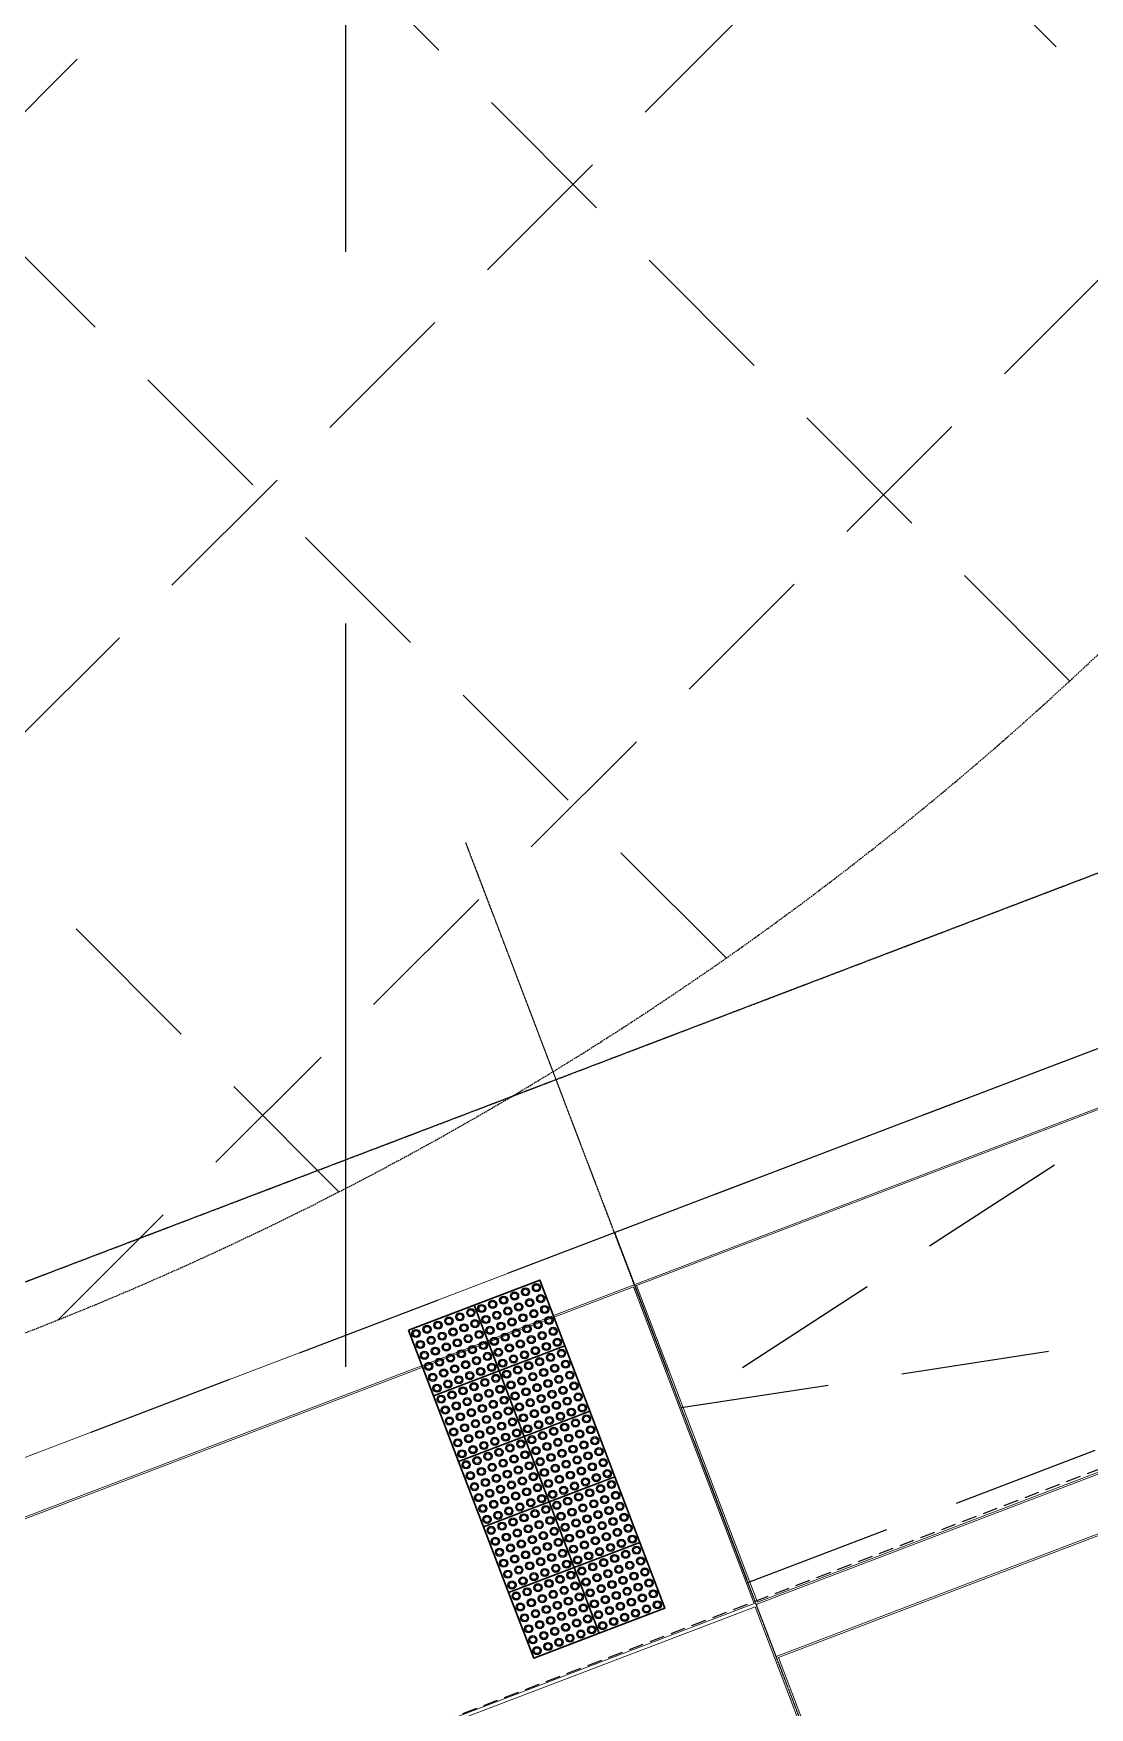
# Model space of a CAD drawing. Header units: millimetres. Extents: x 832728086 to 834530684, y 817551485 to 818349469.
# Drawn here: x 834444244 to 834448753, y 817888439 to 817895590 of the extents above; entities that cross this region are included whole.
import ezdxf

# ---------------------------------------------------------------- set-up
doc = ezdxf.new("R2010")
doc.units = ezdxf.units.MM
doc.header["$LTSCALE"] = 100
doc.linetypes.add('architecture 2$0$HIDDEN', pattern=[9.525, 6.35, -3.175])
doc.linetypes.add('Hidden', pattern=[9.525, 6.35, -3.175])
doc.layers.add('+C-160', color=160, linetype='Hidden')
doc.layers.add('000-Tactile-l', color=8, linetype='Continuous')
doc.layers.add('000-helpline', color=30, linetype='Continuous', lineweight=30, plot=False)
doc.layers.add('architecture 2$0$126-concrete slabs-b', color=3, linetype='Continuous', lineweight=13)
doc.layers.add('architecture 2$0$191-elevation1', color=1, linetype='Continuous', lineweight=13)

# ---------------------------------------------------------------- blocks, each defined once
blk = doc.blocks.new('tactile')
at = {"layer": '000-helpline', "ltscale": 0.015}
for points in [[(834446.182, 817890.2073), (834446.4624, 817890.3142), (834446.5692, 817890.0339), (834446.2889, 817889.927)], [(834445.9017, 817890.1004), (834446.182, 817890.2073), (834446.2889, 817889.927), (834446.0086, 817889.8201)], [(834446.2889, 817889.927), (834446.5692, 817890.0339), (834446.6761, 817889.7536), (834446.3958, 817889.6467)], [(834446.0086, 817889.8201), (834446.2889, 817889.927), (834446.3958, 817889.6467), (834446.1155, 817889.5398)], [(834446.3958, 817889.6467), (834446.6761, 817889.7536), (834446.783, 817889.4732), (834446.5027, 817889.3664)], [(834446.1155, 817889.5398), (834446.3958, 817889.6467), (834446.5027, 817889.3664), (834446.2224, 817889.2595)], [(834446.5027, 817889.3664), (834446.783, 817889.4732), (834446.8899, 817889.1929), (834446.6095, 817889.086)], [(834446.2224, 817889.2595), (834446.5027, 817889.3664), (834446.6095, 817889.086), (834446.3292, 817888.9792)], [(834446.6095, 817889.086), (834446.8899, 817889.1929), (834446.9967, 817888.9126), (834446.7164, 817888.8057)], [(834446.3292, 817888.9792), (834446.6095, 817889.086), (834446.7164, 817888.8057), (834446.4361, 817888.6989)]]:
    blk.add_lwpolyline(points, close=True, dxfattribs=at)
at = {"layer": '000-Tactile-l', "ltscale": 0.015}
for centre, radius in [((834446.3077, 817890.2285), 0.0175), ((834446.3077, 817890.2285), 0.0125), ((834446.3545, 817890.2463), 0.0175), ((834446.3545, 817890.2463), 0.0125), ((834446.4012, 817890.2641), 0.0175), ((834446.4012, 817890.2641), 0.0125), ((834446.4479, 817890.2819), 0.0175), ((834446.4479, 817890.2819), 0.0125), ((834446.4657, 817890.2352), 0.0175), ((834446.4657, 817890.2352), 0.0125), ((834446.1209, 817890.1572), 0.0175), ((834446.1209, 817890.1572), 0.0125), ((834446.1676, 817890.175), 0.0175), ((834446.1676, 817890.175), 0.0125), ((834446.2143, 817890.1929), 0.0175), ((834446.2143, 817890.1929), 0.0125), ((834446.2321, 817890.1461), 0.0175), ((834446.261, 817890.2107), 0.0175), ((834446.261, 817890.2107), 0.0125), ((834446.2788, 817890.164), 0.0175), ((834446.2788, 817890.164), 0.0125), ((834446.3256, 817890.1818), 0.0175), ((834446.3256, 817890.1818), 0.0125), ((834446.3723, 817890.1996), 0.0175), ((834446.3723, 817890.1996), 0.0125), ((834446.3901, 817890.1529), 0.0175), ((834446.3901, 817890.1529), 0.0125), ((834446.419, 817890.2174), 0.0175), ((834446.419, 817890.2174), 0.0125), ((834446.4368, 817890.1707), 0.0175), ((834446.4368, 817890.1707), 0.0125), ((834446.4835, 817890.1885), 0.0175), ((834446.4835, 817890.1885), 0.0125), ((834445.934, 817890.086), 0.0175), ((834445.934, 817890.086), 0.0125), ((834445.9807, 817890.1038), 0.0175), ((834445.9807, 817890.1038), 0.0125), ((834446.0274, 817890.1216), 0.0175), ((834446.0274, 817890.1216), 0.0125), ((834446.0452, 817890.0749), 0.0175), ((834446.0741, 817890.1394), 0.0175), ((834446.0741, 817890.1394), 0.0125), ((834446.092, 817890.0927), 0.0175), ((834446.092, 817890.0927), 0.0125), ((834446.1387, 817890.1105), 0.0175), ((834446.1387, 817890.1105), 0.0125), ((834446.1854, 817890.1283), 0.0175), ((834446.1854, 817890.1283), 0.0125), ((834446.2032, 817890.0816), 0.0175), ((834446.2032, 817890.0816), 0.0125), ((834446.2321, 817890.1461), 0.0125), ((834446.2499, 817890.0994), 0.0175), ((834446.2499, 817890.0994), 0.0125), ((834446.2966, 817890.1172), 0.0175), ((834446.2966, 817890.1172), 0.0125), ((834446.3434, 817890.135), 0.0175), ((834446.3434, 817890.135), 0.0125), ((834446.3612, 817890.0883), 0.0175), ((834446.3612, 817890.0883), 0.0125), ((834446.4079, 817890.1061), 0.0175), ((834446.4079, 817890.1061), 0.0125), ((834446.4546, 817890.124), 0.0175), ((834446.4546, 817890.124), 0.0125), ((834446.4724, 817890.0772), 0.0175), ((834446.5013, 817890.1418), 0.0175), ((834446.5013, 817890.1418), 0.0125), ((834446.5192, 817890.095), 0.0175), ((834446.5192, 817890.095), 0.0125), ((834445.9518, 817890.0393), 0.0175), ((834445.9518, 817890.0393), 0.0125), ((834445.9985, 817890.0571), 0.0175), ((834445.9985, 817890.0571), 0.0125), ((834446.0163, 817890.0104), 0.0175), ((834446.0163, 817890.0104), 0.0125), ((834446.0452, 817890.0749), 0.0125), ((834446.0631, 817890.0282), 0.0175), ((834446.0631, 817890.0282), 0.0125), ((834446.1098, 817890.046), 0.0175), ((834446.1098, 817890.046), 0.0125), ((834446.1565, 817890.0638), 0.0175), ((834446.1565, 817890.0638), 0.0125), ((834446.1743, 817890.0171), 0.0175), ((834446.1743, 817890.0171), 0.0125), ((834446.221, 817890.0349), 0.0175), ((834446.221, 817890.0349), 0.0125), ((834446.2677, 817890.0527), 0.0175), ((834446.2677, 817890.0527), 0.0125), ((834446.2856, 817890.006), 0.0175), ((834446.3145, 817890.0705), 0.0175), ((834446.3145, 817890.0705), 0.0125), ((834446.3323, 817890.0238), 0.0175), ((834446.3323, 817890.0238), 0.0125), ((834446.379, 817890.0416), 0.0175), ((834446.379, 817890.0416), 0.0125), ((834446.4257, 817890.0594), 0.0175), ((834446.4257, 817890.0594), 0.0125), ((834446.4435, 817890.0127), 0.0175), ((834446.4435, 817890.0127), 0.0125), ((834446.4724, 817890.0772), 0.0125), ((834446.4902, 817890.0305), 0.0175), ((834446.4902, 817890.0305), 0.0125), ((834446.537, 817890.0483), 0.0175), ((834446.537, 817890.0483), 0.0125), ((834445.9696, 817889.9925), 0.0175), ((834445.9696, 817889.9925), 0.0125), ((834445.9874, 817889.9458), 0.0175), ((834445.9874, 817889.9458), 0.0125), ((834446.0341, 817889.9636), 0.0175), ((834446.0341, 817889.9636), 0.0125), ((834446.0809, 817889.9814), 0.0175), ((834446.0809, 817889.9814), 0.0125), ((834446.0987, 817889.9347), 0.0175), ((834446.1276, 817889.9993), 0.0175), ((834446.1276, 817889.9993), 0.0125), ((834446.1454, 817889.9525), 0.0175), ((834446.1454, 817889.9525), 0.0125), ((834446.1921, 817889.9704), 0.0175), ((834446.1921, 817889.9704), 0.0125), ((834446.2388, 817889.9882), 0.0175), ((834446.2388, 817889.9882), 0.0125), ((834446.2566, 817889.9414), 0.0175), ((834446.2566, 817889.9414), 0.0125), ((834446.2856, 817890.006), 0.0125), ((834446.3034, 817889.9593), 0.0175), ((834446.3034, 817889.9593), 0.0125), ((834446.3501, 817889.9771), 0.0175), ((834446.3501, 817889.9771), 0.0125), ((834446.3968, 817889.9949), 0.0175), ((834446.3968, 817889.9949), 0.0125), ((834446.4146, 817889.9482), 0.0175), ((834446.4146, 817889.9482), 0.0125), ((834446.4613, 817889.966), 0.0175), ((834446.4613, 817889.966), 0.0125), ((834446.5081, 817889.9838), 0.0175), ((834446.5081, 817889.9838), 0.0125), ((834446.5259, 817889.9371), 0.0175), ((834446.5259, 817889.9371), 0.0125), ((834446.5548, 817890.0016), 0.0175), ((834446.5548, 817890.0016), 0.0125), ((834446.5726, 817889.9549), 0.0175), ((834446.5726, 817889.9549), 0.0125), ((834446.0052, 817889.8991), 0.0175), ((834446.0052, 817889.8991), 0.0125), ((834446.052, 817889.9169), 0.0175), ((834446.052, 817889.9169), 0.0125), ((834446.0698, 817889.8702), 0.0175), ((834446.0698, 817889.8702), 0.0125), ((834446.0987, 817889.9347), 0.0125), ((834446.1165, 817889.888), 0.0175), ((834446.1165, 817889.888), 0.0125), ((834446.1632, 817889.9058), 0.0175), ((834446.1632, 817889.9058), 0.0125), ((834446.2099, 817889.9236), 0.0175), ((834446.2099, 817889.9236), 0.0125), ((834446.2277, 817889.8769), 0.0175), ((834446.2277, 817889.8769), 0.0125), ((834446.2745, 817889.8947), 0.0175), ((834446.2745, 817889.8947), 0.0125), ((834446.3212, 817889.9125), 0.0175), ((834446.3212, 817889.9125), 0.0125), ((834446.339, 817889.8658), 0.0175), ((834446.339, 817889.8658), 0.0125), ((834446.3679, 817889.9304), 0.0175), ((834446.3679, 817889.9304), 0.0125), ((834446.3857, 817889.8836), 0.0175), ((834446.3857, 817889.8836), 0.0125), ((834446.4324, 817889.9014), 0.0175), ((834446.4324, 817889.9014), 0.0125), ((834446.4792, 817889.9193), 0.0175), ((834446.4792, 817889.9193), 0.0125), ((834446.497, 817889.8725), 0.0175), ((834446.497, 817889.8725), 0.0125), ((834446.5437, 817889.8904), 0.0175), ((834446.5437, 817889.8904), 0.0125), ((834446.5904, 817889.9082), 0.0175), ((834446.5904, 817889.9082), 0.0125), ((834446.6082, 817889.8614), 0.0175), ((834446.0231, 817889.8524), 0.0175), ((834446.0231, 817889.8524), 0.0125), ((834446.0409, 817889.8057), 0.0175), ((834446.0409, 817889.8057), 0.0125), ((834446.0876, 817889.8235), 0.0175), ((834446.0876, 817889.8235), 0.0125), ((834446.1343, 817889.8413), 0.0175), ((834446.1343, 817889.8413), 0.0125), ((834446.1521, 817889.7946), 0.0175), ((834446.1521, 817889.7946), 0.0125), ((834446.181, 817889.8591), 0.0175), ((834446.181, 817889.8591), 0.0125), ((834446.1988, 817889.8124), 0.0175), ((834446.1988, 817889.8124), 0.0125), ((834446.2456, 817889.8302), 0.0175), ((834446.2456, 817889.8302), 0.0125), ((834446.2923, 817889.848), 0.0175), ((834446.2923, 817889.848), 0.0125), ((834446.3101, 817889.8013), 0.0175), ((834446.3101, 817889.8013), 0.0125), ((834446.3568, 817889.8191), 0.0175), ((834446.3568, 817889.8191), 0.0125), ((834446.4035, 817889.8369), 0.0175), ((834446.4035, 817889.8369), 0.0125), ((834446.4213, 817889.7902), 0.0175), ((834446.4502, 817889.8547), 0.0175), ((834446.4502, 817889.8547), 0.0125), ((834446.4681, 817889.808), 0.0175), ((834446.4681, 817889.808), 0.0125), ((834446.5148, 817889.8258), 0.0175), ((834446.5148, 817889.8258), 0.0125), ((834446.5615, 817889.8436), 0.0175), ((834446.5615, 817889.8436), 0.0125), ((834446.5793, 817889.7969), 0.0175), ((834446.5793, 817889.7969), 0.0125), ((834446.6082, 817889.8614), 0.0125), ((834446.626, 817889.8147), 0.0175), ((834446.626, 817889.8147), 0.0125), ((834446.0587, 817889.7589), 0.0175), ((834446.0587, 817889.7589), 0.0125), ((834446.1054, 817889.7768), 0.0175), ((834446.1054, 817889.7768), 0.0125), ((834446.1232, 817889.73), 0.0175), ((834446.1232, 817889.73), 0.0125), ((834446.1699, 817889.7479), 0.0175), ((834446.1699, 817889.7479), 0.0125), ((834446.2166, 817889.7657), 0.0175), ((834446.2166, 817889.7657), 0.0125), ((834446.2345, 817889.7189), 0.0175), ((834446.2634, 817889.7835), 0.0175), ((834446.2634, 817889.7835), 0.0125), ((834446.2812, 817889.7368), 0.0175), ((834446.2812, 817889.7368), 0.0125), ((834446.3279, 817889.7546), 0.0175), ((834446.3279, 817889.7546), 0.0125), ((834446.3746, 817889.7724), 0.0175), ((834446.3746, 817889.7724), 0.0125), ((834446.3924, 817889.7257), 0.0175), ((834446.3924, 817889.7257), 0.0125), ((834446.4213, 817889.7902), 0.0125), ((834446.4392, 817889.7435), 0.0175), ((834446.4392, 817889.7435), 0.0125), ((834446.4859, 817889.7613), 0.0175), ((834446.4859, 817889.7613), 0.0125), ((834446.5326, 817889.7791), 0.0175), ((834446.5326, 817889.7791), 0.0125), ((834446.5504, 817889.7324), 0.0175), ((834446.5504, 817889.7324), 0.0125), ((834446.5971, 817889.7502), 0.0175), ((834446.5971, 817889.7502), 0.0125), ((834446.6438, 817889.768), 0.0175), ((834446.6438, 817889.768), 0.0125), ((834446.6617, 817889.7213), 0.0175), ((834446.0765, 817889.7122), 0.0175), ((834446.0765, 817889.7122), 0.0125), ((834446.0943, 817889.6655), 0.0175), ((834446.0943, 817889.6655), 0.0125), ((834446.141, 817889.6833), 0.0175), ((834446.141, 817889.6833), 0.0125), ((834446.1877, 817889.7011), 0.0175), ((834446.1877, 817889.7011), 0.0125), ((834446.2056, 817889.6544), 0.0175), ((834446.2056, 817889.6544), 0.0125), ((834446.2345, 817889.7189), 0.0125), ((834446.2523, 817889.6722), 0.0175), ((834446.2523, 817889.6722), 0.0125), ((834446.299, 817889.69), 0.0175), ((834446.299, 817889.69), 0.0125), ((834446.3457, 817889.7079), 0.0175), ((834446.3457, 817889.7079), 0.0125), ((834446.3635, 817889.6611), 0.0175), ((834446.3635, 817889.6611), 0.0125), ((834446.4102, 817889.6789), 0.0175), ((834446.4102, 817889.6789), 0.0125), ((834446.457, 817889.6968), 0.0175), ((834446.457, 817889.6968), 0.0125), ((834446.4748, 817889.65), 0.0175), ((834446.5037, 817889.7146), 0.0175), ((834446.5037, 817889.7146), 0.0125), ((834446.5215, 817889.6679), 0.0175), ((834446.5215, 817889.6679), 0.0125), ((834446.5682, 817889.6857), 0.0175), ((834446.5682, 817889.6857), 0.0125), ((834446.6149, 817889.7035), 0.0175), ((834446.6149, 817889.7035), 0.0125), ((834446.6327, 817889.6568), 0.0175), ((834446.6327, 817889.6568), 0.0125), ((834446.6617, 817889.7213), 0.0125), ((834446.6795, 817889.6746), 0.0175), ((834446.6795, 817889.6746), 0.0125), ((834446.1121, 817889.6188), 0.0175), ((834446.1121, 817889.6188), 0.0125), ((834446.1588, 817889.6366), 0.0175), ((834446.1588, 817889.6366), 0.0125), ((834446.1766, 817889.5899), 0.0175), ((834446.1766, 817889.5899), 0.0125), ((834446.2234, 817889.6077), 0.0175), ((834446.2234, 817889.6077), 0.0125), ((834446.2701, 817889.6255), 0.0175), ((834446.2701, 817889.6255), 0.0125), ((834446.2879, 817889.5788), 0.0175), ((834446.3168, 817889.6433), 0.0175), ((834446.3168, 817889.6433), 0.0125), ((834446.3346, 817889.5966), 0.0175), ((834446.3346, 817889.5966), 0.0125), ((834446.3813, 817889.6144), 0.0175), ((834446.3813, 817889.6144), 0.0125), ((834446.4281, 817889.6322), 0.0175), ((834446.4281, 817889.6322), 0.0125), ((834446.4459, 817889.5855), 0.0175), ((834446.4459, 817889.5855), 0.0125), ((834446.4748, 817889.65), 0.0125), ((834446.4926, 817889.6033), 0.0175), ((834446.4926, 817889.6033), 0.0125), ((834446.5393, 817889.6211), 0.0175), ((834446.5393, 817889.6211), 0.0125), ((834446.5571, 817889.5744), 0.0175), ((834446.586, 817889.6389), 0.0175), ((834446.586, 817889.6389), 0.0125), ((834446.6038, 817889.5922), 0.0175), ((834446.6038, 817889.5922), 0.0125), ((834446.6506, 817889.61), 0.0175), ((834446.6506, 817889.61), 0.0125), ((834446.6973, 817889.6279), 0.0175), ((834446.6973, 817889.6279), 0.0125), ((834446.7151, 817889.5811), 0.0175), ((834446.7151, 817889.5811), 0.0125), ((834446.1299, 817889.5721), 0.0175), ((834446.1299, 817889.5721), 0.0125), ((834446.1477, 817889.5253), 0.0175), ((834446.1477, 817889.5253), 0.0125), ((834446.1945, 817889.5432), 0.0175), ((834446.1945, 817889.5432), 0.0125), ((834446.2412, 817889.561), 0.0175), ((834446.2412, 817889.561), 0.0125), ((834446.259, 817889.5143), 0.0175), ((834446.259, 817889.5143), 0.0125), ((834446.2879, 817889.5788), 0.0125), ((834446.3057, 817889.5321), 0.0175), ((834446.3057, 817889.5321), 0.0125), ((834446.3524, 817889.5499), 0.0175), ((834446.3524, 817889.5499), 0.0125), ((834446.3702, 817889.5032), 0.0175), ((834446.3992, 817889.5677), 0.0175), ((834446.3992, 817889.5677), 0.0125), ((834446.417, 817889.521), 0.0175), ((834446.417, 817889.521), 0.0125), ((834446.4637, 817889.5388), 0.0175), ((834446.4637, 817889.5388), 0.0125), ((834446.5104, 817889.5566), 0.0175), ((834446.5104, 817889.5566), 0.0125), ((834446.5282, 817889.5099), 0.0175), ((834446.5282, 817889.5099), 0.0125), ((834446.5571, 817889.5744), 0.0125), ((834446.5749, 817889.5277), 0.0175), ((834446.5749, 817889.5277), 0.0125), ((834446.6217, 817889.5455), 0.0175), ((834446.6217, 817889.5455), 0.0125), ((834446.6684, 817889.5633), 0.0175), ((834446.6684, 817889.5633), 0.0125), ((834446.6862, 817889.5166), 0.0175), ((834446.6862, 817889.5166), 0.0125), ((834446.7329, 817889.5344), 0.0175), ((834446.7329, 817889.5344), 0.0125), ((834446.1656, 817889.4786), 0.0175), ((834446.1656, 817889.4786), 0.0125), ((834446.1834, 817889.4319), 0.0175), ((834446.2123, 817889.4964), 0.0175), ((834446.2123, 817889.4964), 0.0125), ((834446.2301, 817889.4497), 0.0175), ((834446.2301, 817889.4497), 0.0125), ((834446.2768, 817889.4675), 0.0175), ((834446.2768, 817889.4675), 0.0125), ((834446.3235, 817889.4853), 0.0175), ((834446.3235, 817889.4853), 0.0125), ((834446.3413, 817889.4386), 0.0175), ((834446.3413, 817889.4386), 0.0125), ((834446.3702, 817889.5032), 0.0125), ((834446.3881, 817889.4564), 0.0175), ((834446.3881, 817889.4564), 0.0125), ((834446.4348, 817889.4743), 0.0175), ((834446.4348, 817889.4743), 0.0125), ((834446.4815, 817889.4921), 0.0175), ((834446.4815, 817889.4921), 0.0125), ((834446.4993, 817889.4453), 0.0175), ((834446.4993, 817889.4453), 0.0125), ((834446.546, 817889.4632), 0.0175), ((834446.546, 817889.4632), 0.0125), ((834446.5927, 817889.481), 0.0175), ((834446.5927, 817889.481), 0.0125), ((834446.6106, 817889.4343), 0.0175), ((834446.6395, 817889.4988), 0.0175), ((834446.6395, 817889.4988), 0.0125), ((834446.6573, 817889.4521), 0.0175), ((834446.6573, 817889.4521), 0.0125), ((834446.704, 817889.4699), 0.0175), ((834446.704, 817889.4699), 0.0125), ((834446.7507, 817889.4877), 0.0175), ((834446.7507, 817889.4877), 0.0125), ((834446.7685, 817889.441), 0.0175), ((834446.7685, 817889.441), 0.0125), ((834446.1834, 817889.4319), 0.0125), ((834446.2012, 817889.3852), 0.0175), ((834446.2012, 817889.3852), 0.0125), ((834446.2479, 817889.403), 0.0175), ((834446.2479, 817889.403), 0.0125), ((834446.2946, 817889.4208), 0.0175), ((834446.2946, 817889.4208), 0.0125), ((834446.3124, 817889.3741), 0.0175), ((834446.3124, 817889.3741), 0.0125), ((834446.3592, 817889.3919), 0.0175), ((834446.3592, 817889.3919), 0.0125), ((834446.4059, 817889.4097), 0.0175), ((834446.4059, 817889.4097), 0.0125), ((834446.4237, 817889.363), 0.0175), ((834446.4526, 817889.4275), 0.0175), ((834446.4526, 817889.4275), 0.0125), ((834446.4704, 817889.3808), 0.0175), ((834446.4704, 817889.3808), 0.0125), ((834446.5171, 817889.3986), 0.0175), ((834446.5171, 817889.3986), 0.0125), ((834446.5638, 817889.4164), 0.0175), ((834446.5638, 817889.4164), 0.0125), ((834446.5817, 817889.3697), 0.0175), ((834446.5817, 817889.3697), 0.0125), ((834446.6106, 817889.4343), 0.0125), ((834446.6284, 817889.3875), 0.0175), ((834446.6284, 817889.3875), 0.0125), ((834446.6751, 817889.4053), 0.0175), ((834446.6751, 817889.4053), 0.0125), ((834446.7218, 817889.4232), 0.0175), ((834446.7218, 817889.4232), 0.0125), ((834446.7396, 817889.3764), 0.0175), ((834446.7396, 817889.3764), 0.0125), ((834446.7863, 817889.3943), 0.0175), ((834446.7863, 817889.3943), 0.0125), ((834446.219, 817889.3385), 0.0175), ((834446.219, 817889.3385), 0.0125), ((834446.2368, 817889.2918), 0.0175), ((834446.2657, 817889.3563), 0.0175), ((834446.2657, 817889.3563), 0.0125), ((834446.2835, 817889.3096), 0.0175), ((834446.2835, 817889.3096), 0.0125), ((834446.3302, 817889.3274), 0.0175), ((834446.3302, 817889.3274), 0.0125), ((834446.377, 817889.3452), 0.0175), ((834446.377, 817889.3452), 0.0125), ((834446.3948, 817889.2985), 0.0175), ((834446.3948, 817889.2985), 0.0125), ((834446.4237, 817889.363), 0.0125), ((834446.4415, 817889.3163), 0.0175), ((834446.4415, 817889.3163), 0.0125), ((834446.4882, 817889.3341), 0.0175), ((834446.4882, 817889.3341), 0.0125), ((834446.5349, 817889.3519), 0.0175), ((834446.5349, 817889.3519), 0.0125), ((834446.5527, 817889.3052), 0.0175), ((834446.5527, 817889.3052), 0.0125), ((834446.5995, 817889.323), 0.0175), ((834446.5995, 817889.323), 0.0125), ((834446.6462, 817889.3408), 0.0175), ((834446.6462, 817889.3408), 0.0125), ((834446.664, 817889.2941), 0.0175), ((834446.664, 817889.2941), 0.0125), ((834446.6929, 817889.3586), 0.0175), ((834446.6929, 817889.3586), 0.0125), ((834446.7107, 817889.3119), 0.0175), ((834446.7107, 817889.3119), 0.0125), ((834446.7574, 817889.3297), 0.0175), ((834446.7574, 817889.3297), 0.0125), ((834446.8042, 817889.3475), 0.0175), ((834446.8042, 817889.3475), 0.0125), ((834446.822, 817889.3008), 0.0175), ((834446.822, 817889.3008), 0.0125), ((834446.2368, 817889.2918), 0.0125), ((834446.2546, 817889.245), 0.0175), ((834446.2546, 817889.245), 0.0125), ((834446.3013, 817889.2628), 0.0175), ((834446.3013, 817889.2628), 0.0125), ((834446.3481, 817889.2807), 0.0175), ((834446.3481, 817889.2807), 0.0125), ((834446.3659, 817889.2339), 0.0175), ((834446.3659, 817889.2339), 0.0125), ((834446.4126, 817889.2518), 0.0175), ((834446.4126, 817889.2518), 0.0125), ((834446.4593, 817889.2696), 0.0175), ((834446.4593, 817889.2696), 0.0125), ((834446.4771, 817889.2228), 0.0175), ((834446.4771, 817889.2228), 0.0125), ((834446.506, 817889.2874), 0.0175), ((834446.506, 817889.2874), 0.0125), ((834446.5238, 817889.2407), 0.0175), ((834446.5238, 817889.2407), 0.0125), ((834446.5706, 817889.2585), 0.0175), ((834446.5706, 817889.2585), 0.0125), ((834446.6173, 817889.2763), 0.0175), ((834446.6173, 817889.2763), 0.0125), ((834446.6351, 817889.2296), 0.0175), ((834446.6351, 817889.2296), 0.0125), ((834446.6818, 817889.2474), 0.0175), ((834446.6818, 817889.2474), 0.0125), ((834446.7285, 817889.2652), 0.0175), ((834446.7285, 817889.2652), 0.0125), ((834446.7463, 817889.2185), 0.0175), ((834446.7753, 817889.283), 0.0175), ((834446.7753, 817889.283), 0.0125), ((834446.7931, 817889.2363), 0.0175), ((834446.7931, 817889.2363), 0.0125), ((834446.8398, 817889.2541), 0.0175), ((834446.8398, 817889.2541), 0.0125), ((834446.2724, 817889.1983), 0.0175), ((834446.2724, 817889.1983), 0.0125), ((834446.2902, 817889.1516), 0.0175), ((834446.2902, 817889.1516), 0.0125), ((834446.3192, 817889.2161), 0.0175), ((834446.3192, 817889.2161), 0.0125), ((834446.337, 817889.1694), 0.0175), ((834446.337, 817889.1694), 0.0125), ((834446.3837, 817889.1872), 0.0175), ((834446.3837, 817889.1872), 0.0125), ((834446.4304, 817889.205), 0.0175), ((834446.4304, 817889.205), 0.0125), ((834446.4482, 817889.1583), 0.0175), ((834446.4482, 817889.1583), 0.0125), ((834446.4949, 817889.1761), 0.0175), ((834446.4949, 817889.1761), 0.0125), ((834446.5417, 817889.1939), 0.0175), ((834446.5417, 817889.1939), 0.0125), ((834446.5595, 817889.1472), 0.0175), ((834446.5884, 817889.2118), 0.0175), ((834446.5884, 817889.2118), 0.0125), ((834446.6062, 817889.165), 0.0175), ((834446.6062, 817889.165), 0.0125), ((834446.6529, 817889.1828), 0.0175), ((834446.6529, 817889.1828), 0.0125), ((834446.6996, 817889.2007), 0.0175), ((834446.6996, 817889.2007), 0.0125), ((834446.7174, 817889.1539), 0.0175), ((834446.7174, 817889.1539), 0.0125), ((834446.7463, 817889.2185), 0.0125), ((834446.7642, 817889.1718), 0.0175), ((834446.7642, 817889.1718), 0.0125), ((834446.8109, 817889.1896), 0.0175), ((834446.8109, 817889.1896), 0.0125), ((834446.8576, 817889.2074), 0.0175), ((834446.8576, 817889.2074), 0.0125), ((834446.8754, 817889.1607), 0.0175), ((834446.8754, 817889.1607), 0.0125), ((834446.3081, 817889.1049), 0.0175), ((834446.3081, 817889.1049), 0.0125), ((834446.3548, 817889.1227), 0.0175), ((834446.3548, 817889.1227), 0.0125), ((834446.3726, 817889.076), 0.0175), ((834446.4015, 817889.1405), 0.0175), ((834446.4015, 817889.1405), 0.0125), ((834446.4193, 817889.0938), 0.0175), ((834446.4193, 817889.0938), 0.0125), ((834446.466, 817889.1116), 0.0175), ((834446.466, 817889.1116), 0.0125), ((834446.5127, 817889.1294), 0.0175), ((834446.5127, 817889.1294), 0.0125), ((834446.5306, 817889.0827), 0.0175), ((834446.5306, 817889.0827), 0.0125), ((834446.5595, 817889.1472), 0.0125), ((834446.5773, 817889.1005), 0.0175), ((834446.5773, 817889.1005), 0.0125), ((834446.624, 817889.1183), 0.0175), ((834446.624, 817889.1183), 0.0125), ((834446.6707, 817889.1361), 0.0175), ((834446.6707, 817889.1361), 0.0125), ((834446.6885, 817889.0894), 0.0175), ((834446.6885, 817889.0894), 0.0125), ((834446.7353, 817889.1072), 0.0175), ((834446.7353, 817889.1072), 0.0125), ((834446.782, 817889.125), 0.0175), ((834446.782, 817889.125), 0.0125), ((834446.7998, 817889.0783), 0.0175), ((834446.8287, 817889.1428), 0.0175), ((834446.8287, 817889.1428), 0.0125), ((834446.8465, 817889.0961), 0.0175), ((834446.8465, 817889.0961), 0.0125), ((834446.8932, 817889.1139), 0.0175), ((834446.8932, 817889.1139), 0.0125), ((834446.3259, 817889.0582), 0.0175), ((834446.3259, 817889.0582), 0.0125), ((834446.3437, 817889.0114), 0.0175), ((834446.3437, 817889.0114), 0.0125), ((834446.3726, 817889.076), 0.0125), ((834446.3904, 817889.0292), 0.0175), ((834446.3904, 817889.0292), 0.0125), ((834446.4371, 817889.0471), 0.0175), ((834446.4371, 817889.0471), 0.0125), ((834446.4838, 817889.0649), 0.0175), ((834446.4838, 817889.0649), 0.0125), ((834446.5017, 817889.0182), 0.0175), ((834446.5017, 817889.0182), 0.0125), ((834446.5484, 817889.036), 0.0175), ((834446.5484, 817889.036), 0.0125), ((834446.5951, 817889.0538), 0.0175), ((834446.5951, 817889.0538), 0.0125), ((834446.6129, 817889.0071), 0.0175), ((834446.6129, 817889.0071), 0.0125), ((834446.6418, 817889.0716), 0.0175), ((834446.6418, 817889.0716), 0.0125), ((834446.6596, 817889.0249), 0.0175), ((834446.6596, 817889.0249), 0.0125), ((834446.7063, 817889.0427), 0.0175), ((834446.7063, 817889.0427), 0.0125), ((834446.7531, 817889.0605), 0.0175), ((834446.7531, 817889.0605), 0.0125), ((834446.7709, 817889.0138), 0.0175), ((834446.7709, 817889.0138), 0.0125), ((834446.7998, 817889.0783), 0.0125), ((834446.8176, 817889.0316), 0.0175), ((834446.8176, 817889.0316), 0.0125), ((834446.8643, 817889.0494), 0.0175), ((834446.8643, 817889.0494), 0.0125), ((834446.8821, 817889.0027), 0.0175), ((834446.911, 817889.0672), 0.0175), ((834446.911, 817889.0672), 0.0125), ((834446.9288, 817889.0205), 0.0175), ((834446.9288, 817889.0205), 0.0125), ((834446.3615, 817888.9647), 0.0175), ((834446.3615, 817888.9647), 0.0125), ((834446.4082, 817888.9825), 0.0175), ((834446.4082, 817888.9825), 0.0125), ((834446.426, 817888.9358), 0.0175), ((834446.426, 817888.9358), 0.0125), ((834446.4549, 817889.0003), 0.0175), ((834446.4549, 817889.0003), 0.0125), ((834446.4727, 817888.9536), 0.0175), ((834446.4727, 817888.9536), 0.0125), ((834446.5195, 817888.9714), 0.0175), ((834446.5195, 817888.9714), 0.0125), ((834446.5662, 817888.9892), 0.0175), ((834446.5662, 817888.9892), 0.0125), ((834446.584, 817888.9425), 0.0175), ((834446.584, 817888.9425), 0.0125), ((834446.6307, 817888.9603), 0.0175), ((834446.6307, 817888.9603), 0.0125), ((834446.6774, 817888.9782), 0.0175), ((834446.6774, 817888.9782), 0.0125), ((834446.6953, 817888.9314), 0.0175), ((834446.7242, 817888.996), 0.0175), ((834446.7242, 817888.996), 0.0125), ((834446.742, 817888.9492), 0.0175), ((834446.742, 817888.9492), 0.0125), ((834446.7887, 817888.9671), 0.0175), ((834446.7887, 817888.9671), 0.0125), ((834446.8354, 817888.9849), 0.0175), ((834446.8354, 817888.9849), 0.0125), ((834446.8532, 817888.9382), 0.0175), ((834446.8532, 817888.9382), 0.0125), ((834446.8821, 817889.0027), 0.0125), ((834446.8999, 817888.956), 0.0175), ((834446.8999, 817888.956), 0.0125), ((834446.9467, 817888.9738), 0.0175), ((834446.9467, 817888.9738), 0.0125), ((834446.3793, 817888.918), 0.0175), ((834446.3793, 817888.918), 0.0125), ((834446.3971, 817888.8713), 0.0175), ((834446.3971, 817888.8713), 0.0125), ((834446.4438, 817888.8891), 0.0175), ((834446.4438, 817888.8891), 0.0125), ((834446.4906, 817888.9069), 0.0175), ((834446.4906, 817888.9069), 0.0125), ((834446.5084, 817888.8602), 0.0175), ((834446.5373, 817888.9247), 0.0175), ((834446.5373, 817888.9247), 0.0125), ((834446.5551, 817888.878), 0.0175), ((834446.5551, 817888.878), 0.0125), ((834446.6018, 817888.8958), 0.0175), ((834446.6018, 817888.8958), 0.0125), ((834446.6485, 817888.9136), 0.0175), ((834446.6485, 817888.9136), 0.0125), ((834446.6663, 817888.8669), 0.0175), ((834446.6663, 817888.8669), 0.0125), ((834446.6953, 817888.9314), 0.0125), ((834446.7131, 817888.8847), 0.0175), ((834446.7131, 817888.8847), 0.0125), ((834446.7598, 817888.9025), 0.0175), ((834446.7598, 817888.9025), 0.0125), ((834446.8065, 817888.9203), 0.0175), ((834446.8065, 817888.9203), 0.0125), ((834446.8243, 817888.8736), 0.0175), ((834446.8243, 817888.8736), 0.0125), ((834446.871, 817888.8914), 0.0175), ((834446.871, 817888.8914), 0.0125), ((834446.9178, 817888.9092), 0.0175), ((834446.9178, 817888.9092), 0.0125), ((834446.9645, 817888.9271), 0.0175), ((834446.9645, 817888.9271), 0.0125), ((834446.4149, 817888.8246), 0.0175), ((834446.4149, 817888.8246), 0.0125), ((834446.4617, 817888.8424), 0.0175), ((834446.4617, 817888.8424), 0.0125), ((834446.4795, 817888.7957), 0.0175), ((834446.4795, 817888.7957), 0.0125), ((834446.5084, 817888.8602), 0.0125), ((834446.5262, 817888.8135), 0.0175), ((834446.5262, 817888.8135), 0.0125), ((834446.5729, 817888.8313), 0.0175), ((834446.5729, 817888.8313), 0.0125), ((834446.6196, 817888.8491), 0.0175), ((834446.6196, 817888.8491), 0.0125), ((834446.6374, 817888.8024), 0.0175), ((834446.6374, 817888.8024), 0.0125), ((834446.6842, 817888.8202), 0.0175), ((834446.6842, 817888.8202), 0.0125), ((834446.7309, 817888.838), 0.0175), ((834446.7309, 817888.838), 0.0125), ((834446.7776, 817888.8558), 0.0175), ((834446.7776, 817888.8558), 0.0125), ((834446.4327, 817888.7778), 0.0175), ((834446.4327, 817888.7778), 0.0125), ((834446.4506, 817888.7311), 0.0175), ((834446.4506, 817888.7311), 0.0125), ((834446.4973, 817888.7489), 0.0175), ((834446.4973, 817888.7489), 0.0125), ((834446.544, 817888.7667), 0.0175), ((834446.544, 817888.7667), 0.0125), ((834446.5907, 817888.7846), 0.0175), ((834446.5907, 817888.7846), 0.0125)]:
    blk.add_circle(centre, radius, dxfattribs=at)
blk = doc.blocks.new('architecture 2$0$A$C364D581F')
at = {"color": 1, "linetype": 'architecture 2$0$HIDDEN', "ltscale": 0.0001, "elevation": 4.1749}
blk.add_lwpolyline([(834435.8616, 817877.7916), (834452.6449, 817884.2414), (834450.4029, 817890.0755), (834433.6196, 817883.6256)], close=True, dxfattribs=at)
blk = doc.blocks.new('architecture 2$0$A$C77E518AF')
at = {"layer": 'architecture 2$0$126-concrete slabs-b'}
for points in [[(834447.3348, 817888.889), (834450.7967, 817890.2089), (834450.2812, 817891.5611), (834446.8193, 817890.2411)], [(834454.5851, 817891.3827), (834447.4249, 817888.6527), (834448.4036, 817886.0859), (834455.5637, 817888.8158)], [(834439.8675, 817887.5906), (834446.8053, 817890.2358), (834447.3208, 817888.8837), (834440.383, 817886.2384)], [(834447.3262, 817888.8696), (834440.3883, 817886.2244), (834441.4517, 817883.4353), (834448.3896, 817886.0805)]]:
    blk.add_lwpolyline(points, close=True, dxfattribs=at)
at = {"layer": 'architecture 2$0$191-elevation1'}
for points in [[(834503.8422, 817910.4259), (834496.0121, 817907.4405), (834495.4064, 817909.0289), (834453.6767, 817893.1184), (834454.2823, 817891.5299), (834447.3305, 817888.8793), (834447.4153, 817888.657), (834454.5894, 817891.3923), (834453.9838, 817892.9808), (834495.2689, 817908.7218), (834495.8745, 817907.1334), (834503.927, 817910.2036)], [(834433.3198, 817885.1021), (834450.2856, 817891.5707), (834450.2008, 817891.7931), (834433.235, 817885.3244)]]:
    blk.add_lwpolyline(points, close=True, dxfattribs=at)
blk = doc.blocks.new('A$C062A3D83')
at = {"layer": '+C-160', "ltscale": 5}
blk.add_line((122242.1, 83071.8), (122242.1, -132688), dxfattribs=at)
at = {"layer": '+C-160', "ltscale": 0.001}
blk.add_line((108682.5, -119651.3), (202901.4, -83727.8), dxfattribs=at)
at = {"layer": '+C-160'}
for p, q in [((109586, -120056), (204216, -83975.8)), ((112566.1, -118310.9), (129830.3, -101046.8)), ((116787, -116741.7), (129767, -103761.7)), ((126625.4, -111073.5), (122350.2, -106798.2)), ((121015.6, -115164.7), (128855, -107325.4)), ((125335.3, -112435), (121086.9, -108186.6)), ((123867.7, -113619), (119510.1, -109261.4)), ((122214.6, -114617.6), (117625.7, -110028.7)), ((123391.5, -114792.2), (130343.4, -112141.7)), ((126867.5, -113467), (123676.5, -115539.8)), ((123961.6, -116287.3), (130913.4, -113636.7)), ((123391.5, -114792.2), (123961.6, -116287.3)), ((123676.5, -115539.8), (127437.5, -114962))]:
    blk.add_line(p, q, dxfattribs=at)
at = {"layer": '+C-160', "ltscale": 0.0001}
blk.add_line((126848.9, -123860), (122756.4, -113126.3), dxfattribs=at)
at = {"layer": '+C-160', "ltscale": 0.01}
blk.add_arc((115767.9, -102077.7), 14100, 290.39403, 3.9987, dxfattribs=at)
at = {"layer": '+C-160', "xscale": 1000, "yscale": 1000}
for name in ['architecture 2$0$A$C77E518AF', 'architecture 2$0$A$C364D581F']:
    blk.add_blockref(name, (-834323333.3, -818005260), dxfattribs=at)

msp = doc.modelspace()

# ---------------------------------------------------------------- block references
at = {"layer": '+C-160', "ltscale": 5}
msp.add_blockref('A$C062A3D83', (834323333.3128, 818005260.0327), dxfattribs=at)
at = {"layer": '000-Tactile-l', "xscale": 1000, "yscale": 1000, "zscale": 1000}
msp.add_blockref('tactile', (-56.4905, -49.2817, -0.0703), dxfattribs=at)

doc.saveas('drawing.dxf')
